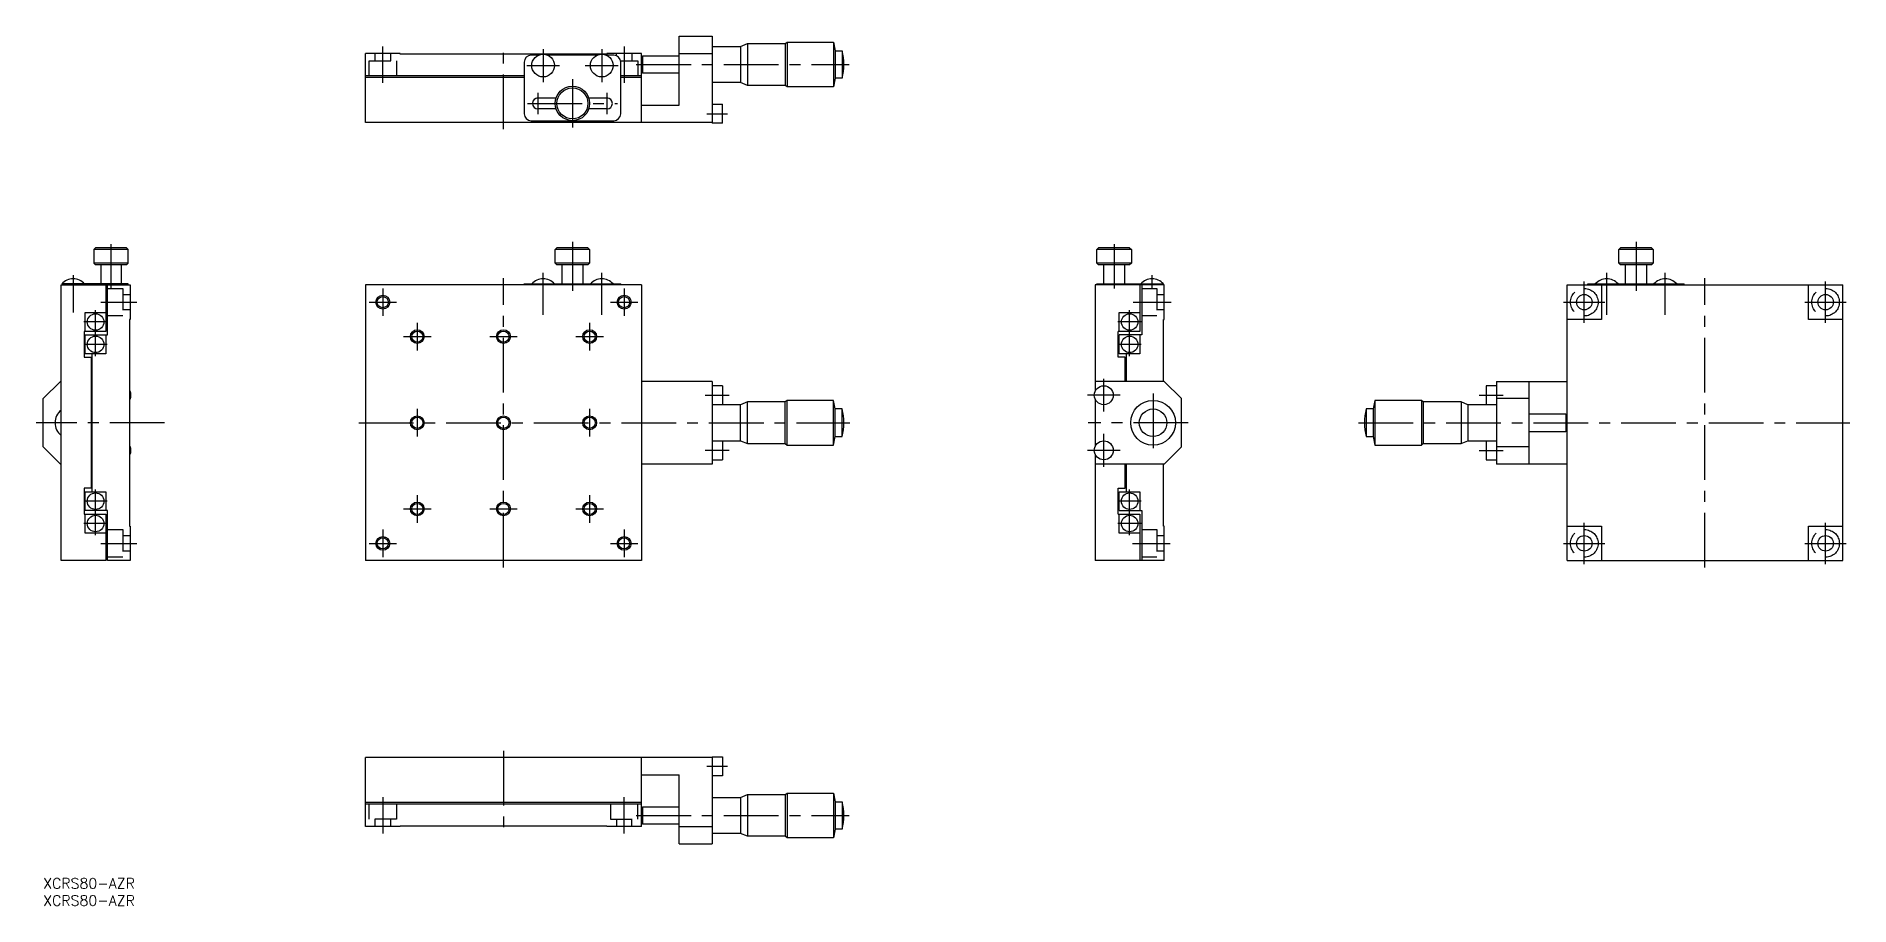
# Model space of a CAD drawing. Extents: x -2 to 524, y -8 to 244.
import ezdxf

# ---------------------------------------------------------------- set-up
doc = ezdxf.new("R2010")
doc.units = 0
doc.header["$LTSCALE"] = 0.5
doc.linetypes.add('CENTER', pattern=[50.8, 31.75, -6.35, 6.35, -6.35])
doc.linetypes.add('DASHED', pattern=[19.05, 12.7, -6.35])
for name, color, linetype in [('MSM_CENTER', 1, 'CENTER'), ('MSM_CONTINUOUS', 7, 'CONTINUOUS'), ('MSM_DASHED', 4, 'DASHED'), ('MSM_NARROW', 5, 'CONTINUOUS'), ('MSM_PART_NUMBER', 7, 'CONTINUOUS')]:
    doc.layers.add(name, color=color, linetype=linetype)
doc.styles.get("Standard").update_dxf_attribs({"font": 'txt.shx', "height": 3, "bigfont": 'bigfont.shx'})

# ---------------------------------------------------------------- blocks, each defined once
blk = doc.blocks.new('*U2')
at = {"layer": 'MSM_PART_NUMBER'}
blk.add_text('XCRS80-AZR', height=3, dxfattribs=at).set_placement((0, -3))
blk = doc.blocks.new('*U3')
at = {"layer": 'MSM_PART_NUMBER'}
blk.add_text('XCRS80-AZR', height=3, dxfattribs=at).set_placement((0, -8))

msp = doc.modelspace()

# ---------------------------------------------------------------- linework, layer by layer
at = {"layer": 'MSM_CENTER'}
for p, q in [((98.52, 230.85), (98.52, 241.35)), ((133.52, 217.35), (133.52, 241.15)), ((145.02, 240.63), (145.02, 231.07)), ((162.02, 240.63), (162.02, 231.07)), ((168.52, 241.35), (168.52, 230.85)), ((140.25, 235.85), (149.8, 235.85)), ((153.52, 231.85), (153.52, 217.85)), ((157.25, 235.85), (166.8, 235.85)), ((172.05, 236.15), (233.75, 236.15)), ((143.52, 227.93), (143.52, 221.77)), ((163.52, 227.93), (163.52, 221.77)), ((140.45, 224.85), (166.6, 224.85)), ((192.55, 221.85), (198.5, 221.85)), ((153.52, 184.7), (153.52, 170.45)), ((462.03, 184.7), (462.03, 170.45)), ((19.7, 171.18), (19.7, 183.97)), ((310.65, 183.97), (310.65, 171.18)), ((8.7, 174.97), (8.7, 164.22)), ((133.52, 90.17), (133.52, 174.17)), ((145.02, 163.49), (145.02, 175.7)), ((162.02, 163.49), (162.02, 175.7)), ((321.65, 171.17), (321.65, 174.97)), ((453.53, 163.49), (453.53, 175.7)), ((470.53, 163.49), (470.53, 175.7)), ((482.03, 90.17), (482.03, 174.17)), ((98.52, 171.17), (98.52, 163.17)), ((168.52, 171.17), (168.52, 163.17)), ((447.03, 161.17), (447.03, 173.17)), ((517.03, 161.17), (517.03, 173.17)), ((15.2, 151.53), (15.2, 164.82)), ((16.7, 167.17), (27.2, 167.17)), ((94.52, 167.17), (102.52, 167.17)), ((164.52, 167.17), (172.52, 167.17)), ((315.15, 151.53), (315.15, 164.82)), ((316.15, 167.17), (327.15, 167.17)), ((441.03, 167.17), (453.03, 167.17)), ((511.03, 167.17), (523.03, 167.17)), ((18.59, 161.42), (11.81, 161.42)), ((108.52, 161.17), (108.52, 153.17)), ((158.52, 161.17), (158.52, 153.17)), ((318.54, 161.42), (311.76, 161.42)), ((18.59, 154.92), (11.81, 154.92)), ((104.52, 157.17), (112.52, 157.17)), ((129.52, 157.17), (137.52, 157.17)), ((154.52, 157.17), (162.52, 157.17)), ((318.54, 154.92), (311.76, 154.92)), ((307.65, 135.42), (307.65, 144.92)), ((192.02, 140.17), (199.02, 140.17)), ((312.4, 140.17), (302.9, 140.17)), ((321.95, 140.67), (321.95, 123.67)), ((416.53, 140.17), (423.53, 140.17)), ((35.2, 132.17), (-2, 132.17)), ((91.52, 132.17), (234.03, 132.17)), ((108.52, 136.17), (108.52, 128.17)), ((158.52, 136.17), (158.52, 128.17)), ((332.15, 132.17), (303.15, 132.17)), ((381.52, 132.17), (524.03, 132.17)), ((307.65, 119.42), (307.65, 128.92)), ((199.02, 124.17), (192.02, 124.17)), ((312.4, 124.17), (302.9, 124.17)), ((416.53, 124.17), (423.53, 124.17)), ((15.2, 99.53), (15.2, 112.82)), ((108.52, 111.17), (108.52, 103.17)), ((158.52, 111.17), (158.52, 103.17)), ((315.15, 99.53), (315.15, 112.82)), ((18.59, 109.42), (11.81, 109.42)), ((104.52, 107.17), (112.52, 107.17)), ((129.52, 107.17), (137.52, 107.17)), ((154.52, 107.17), (162.52, 107.17)), ((318.54, 109.42), (311.76, 109.42)), ((18.59, 102.92), (11.81, 102.92)), ((98.52, 101.17), (98.52, 93.17)), ((168.52, 101.17), (168.52, 93.17)), ((318.54, 102.92), (311.76, 102.92)), ((447.03, 91.17), (447.03, 103.17)), ((517.03, 91.17), (517.03, 103.17)), ((16.7, 97.17), (27.2, 97.17)), ((94.52, 97.17), (102.52, 97.17)), ((164.52, 97.17), (172.52, 97.17)), ((315.95, 97.17), (326.95, 97.17)), ((441.03, 97.17), (453.03, 97.17)), ((511.03, 97.17), (523.03, 97.17)), ((133.52, 37), (133.52, 13.2)), ((192.55, 32.5), (198.5, 32.5)), ((98.52, 23.5), (98.52, 13)), ((168.52, 13), (168.52, 23.5)), ((172.05, 18.2), (233.75, 18.2))]:
    msp.add_line(p, q, dxfattribs=at)
at = {"layer": 'MSM_CONTINUOUS'}
for p, q in [((184.52, 224.35), (184.52, 244.35)), ((184.52, 244.35), (194.02, 244.35)), ((194.02, 244.35), (194.02, 219.1)), ((202.27, 241.4), (204.27, 242.2)), ((204.27, 242.2), (215.27, 242.2)), ((204.27, 242.2), (204.27, 230.1)), ((215.27, 242.2), (215.77, 242.65)), ((215.27, 242.2), (215.27, 230.1)), ((215.77, 242.65), (229.27, 242.65)), ((215.77, 242.65), (215.77, 229.65)), ((229.27, 242.65), (229.77, 240.15)), ((229.27, 242.65), (229.27, 229.65)), ((103.52, 239.35), (93.52, 239.35)), ((93.52, 219.35), (93.52, 239.35)), ((103.52, 239.15), (103.52, 239.35)), ((163.52, 239.15), (103.52, 239.15)), ((139.52, 236.85), (139.52, 221.85)), ((143.65, 238.85), (141.52, 238.85)), ((160.65, 238.85), (146.4, 238.85)), ((165.52, 238.85), (163.4, 238.85)), ((163.52, 239.35), (163.52, 239.15)), ((173.52, 239.35), (163.52, 239.35)), ((167.52, 221.85), (167.52, 236.85)), ((173.52, 219.35), (173.52, 239.35)), ((173.89, 238.65), (184.52, 238.65)), ((173.89, 238.65), (173.89, 233.65)), ((184.52, 239.35), (194.02, 239.35)), ((194.02, 241.4), (202.27, 241.4)), ((202.27, 241.4), (202.27, 230.9)), ((229.77, 240.15), (231.77, 240.15)), ((229.77, 240.15), (229.77, 232.15)), ((231.77, 240.15), (231.77, 232.15)), ((139.52, 232.85), (93.52, 232.85)), ((139.52, 232.35), (93.52, 232.35)), ((173.52, 232.85), (167.52, 232.85)), ((173.52, 232.35), (167.52, 232.35)), ((184.52, 233.65), (173.89, 233.65)), ((229.77, 232.15), (229.27, 229.65)), ((231.77, 232.15), (229.77, 232.15)), ((143.52, 226.45), (148.79, 226.45)), ((158.26, 226.45), (163.52, 226.45)), ((202.27, 230.9), (194.02, 230.9)), ((204.27, 230.1), (202.27, 230.9)), ((215.27, 230.1), (204.27, 230.1)), ((215.77, 229.65), (215.27, 230.1)), ((229.27, 229.65), (215.77, 229.65)), ((148.79, 223.25), (143.52, 223.25)), ((163.52, 223.25), (158.26, 223.25)), ((173.52, 224.35), (184.52, 224.35)), ((194.02, 224.6), (197.02, 224.6)), ((197.02, 219.1), (197.02, 224.6)), ((194.02, 219.35), (93.52, 219.35)), ((141.52, 219.85), (165.52, 219.85)), ((197.02, 219.1), (194.02, 219.1)), ((15.2, 182.97), (14.7, 182.47)), ((14.7, 182.47), (14.7, 178.47)), ((24.7, 182.47), (14.7, 182.47)), ((24.2, 182.97), (15.2, 182.97)), ((24.7, 182.47), (24.2, 182.97)), ((24.7, 178.47), (24.7, 182.47)), ((148.52, 182.47), (149.02, 182.97)), ((148.52, 178.47), (148.52, 182.47)), ((158.52, 182.47), (148.52, 182.47)), ((158.02, 182.97), (149.02, 182.97)), ((158.02, 182.97), (158.52, 182.47)), ((158.52, 182.47), (158.52, 178.47)), ((305.65, 182.47), (306.15, 182.97)), ((305.65, 178.47), (305.65, 182.47)), ((315.65, 182.47), (305.65, 182.47)), ((315.15, 182.97), (306.15, 182.97)), ((315.15, 182.97), (315.65, 182.47)), ((315.65, 182.47), (315.65, 178.47)), ((457.03, 182.47), (457.53, 182.97)), ((457.03, 178.47), (457.03, 182.47)), ((467.03, 182.47), (457.03, 182.47)), ((466.53, 182.97), (457.53, 182.97)), ((466.53, 182.97), (467.03, 182.47)), ((467.03, 182.47), (467.03, 178.47)), ((14.7, 178.47), (15.2, 177.97)), ((24.7, 178.47), (14.7, 178.47)), ((24.2, 177.97), (15.2, 177.97)), ((16.7, 177.97), (16.7, 172.47)), ((22.7, 172.47), (22.7, 177.97)), ((24.2, 177.97), (24.7, 178.47)), ((149.02, 177.97), (148.52, 178.47)), ((158.52, 178.47), (148.52, 178.47)), ((158.02, 177.97), (149.02, 177.97)), ((150.52, 172.47), (150.52, 177.97)), ((156.52, 177.97), (156.52, 172.47)), ((158.52, 178.47), (158.02, 177.97)), ((306.15, 177.97), (305.65, 178.47)), ((315.65, 178.47), (305.65, 178.47)), ((315.15, 177.97), (306.15, 177.97)), ((307.65, 172.17), (307.65, 177.97)), ((313.65, 177.97), (313.65, 172.47)), ((315.65, 178.47), (315.15, 177.97)), ((457.53, 177.97), (457.03, 178.47)), ((467.03, 178.47), (457.03, 178.47)), ((466.53, 177.97), (457.53, 177.97)), ((459.03, 172.47), (459.03, 177.97)), ((465.03, 177.97), (465.03, 172.47)), ((467.03, 178.47), (466.53, 177.97)), ((5.2, 172.17), (25.2, 172.17)), ((5.2, 92.17), (5.2, 172.17)), ((24.7, 172.47), (5.4, 172.47)), ((5.7, 172.17), (5.7, 172.47)), ((18.2, 172.17), (18.2, 158.67)), ((18.7, 157.67), (18.7, 172.17)), ((24.7, 172.17), (24.7, 172.47)), ((25.2, 172.17), (25.2, 162.17)), ((173.52, 172.17), (93.52, 172.17)), ((93.52, 172.17), (93.52, 92.17)), ((139.52, 172.17), (139.52, 172.47)), ((139.52, 172.47), (167.52, 172.47)), ((167.52, 172.17), (167.52, 172.47)), ((173.52, 172.17), (173.52, 92.17)), ((325.15, 172.17), (305.15, 172.17)), ((305.15, 172.17), (305.15, 141.32)), ((305.65, 172.17), (305.65, 172.47)), ((305.65, 172.47), (324.95, 172.47)), ((318.15, 172.17), (318.15, 158.67)), ((318.65, 172.17), (318.65, 157.67)), ((322.65, 172.17), (322.65, 172.47)), ((324.65, 172.17), (324.65, 172.47)), ((325.15, 162.17), (325.15, 172.17)), ((442.03, 92.17), (442.03, 172.17)), ((442.03, 172.17), (522.03, 172.17)), ((448.03, 172.17), (448.03, 172.47)), ((448.03, 172.47), (476.03, 172.47)), ((450.03, 172.17), (450.03, 172.47)), ((452.03, 172.17), (452.03, 162.17)), ((474.03, 172.17), (474.03, 172.47)), ((476.03, 172.17), (476.03, 172.47)), ((512.03, 162.17), (512.03, 172.17)), ((522.03, 92.17), (522.03, 172.17)), ((12.2, 164.17), (18.2, 164.17)), ((12.2, 158.67), (12.2, 164.17)), ((312.15, 164.17), (318.15, 164.17)), ((312.15, 158.67), (312.15, 164.17)), ((18.2, 158.67), (11.9, 158.67)), ((11.9, 158.67), (11.9, 151.17)), ((25.2, 162.17), (25, 162.17)), ((25, 162.17), (25, 102.17)), ((318.15, 158.67), (311.85, 158.67)), ((311.85, 151.17), (311.85, 158.67)), ((324.95, 144.17), (324.95, 162.17)), ((324.95, 162.17), (325.15, 162.17)), ((452.03, 162.17), (442.03, 162.17)), ((522.03, 162.17), (512.03, 162.17)), ((12.2, 152.17), (12.2, 157.67)), ((12.2, 157.67), (18.7, 157.67)), ((18.2, 157.67), (18.2, 152.17)), ((318.65, 157.67), (312.15, 157.67)), ((312.15, 152.17), (312.15, 157.67)), ((318.15, 157.67), (318.15, 152.17)), ((11.9, 151.17), (13.9, 151.17)), ((18.2, 152.17), (12.2, 152.17)), ((13.9, 151.17), (13.9, 113.17)), ((14.2, 112.17), (14.2, 152.17)), ((313.85, 151.17), (311.85, 151.17)), ((318.15, 152.17), (312.15, 152.17)), ((313.85, 144.17), (313.85, 151.17)), ((314.15, 152.17), (314.15, 144.17)), ((0, 139.17), (5, 144.17)), ((13.9, 144.17), (14.2, 144.17)), ((194.02, 144.17), (173.52, 144.17)), ((194.02, 144.17), (194.02, 120.17)), ((197.02, 142.92), (194.02, 142.92)), ((197.02, 142.92), (197.02, 137.42)), ((325.15, 144.17), (305.15, 144.17)), ((330.15, 139.17), (325.15, 144.17)), ((418.53, 142.92), (418.53, 137.42)), ((421.53, 142.92), (418.53, 142.92)), ((421.53, 144.17), (442.03, 144.17)), ((421.53, 144.17), (421.53, 120.17)), ((431.03, 120.17), (431.03, 144.17)), ((0, 125.17), (0, 139.17)), ((202.27, 137.42), (194.02, 137.42)), ((204.27, 138.22), (202.27, 137.42)), ((202.27, 126.92), (202.27, 137.42)), ((215.27, 138.22), (204.27, 138.22)), ((204.27, 126.12), (204.27, 138.22)), ((215.77, 138.67), (215.27, 138.22)), ((215.27, 126.12), (215.27, 138.22)), ((229.27, 138.67), (215.77, 138.67)), ((215.77, 125.67), (215.77, 138.67)), ((229.77, 136.17), (229.27, 138.67)), ((229.27, 125.67), (229.27, 138.67)), ((305.15, 139.03), (305.15, 125.32)), ((330.15, 125.17), (330.15, 139.17)), ((386.28, 138.67), (385.78, 136.17)), ((399.78, 138.67), (386.28, 138.67)), ((386.28, 138.67), (386.28, 125.67)), ((400.28, 138.22), (399.78, 138.67)), ((399.78, 138.67), (399.78, 125.67)), ((411.28, 138.22), (400.28, 138.22)), ((400.28, 138.22), (400.28, 126.12)), ((413.28, 137.42), (411.28, 138.22)), ((411.28, 138.22), (411.28, 126.12)), ((421.53, 137.42), (413.28, 137.42)), ((413.28, 137.42), (413.28, 126.92)), ((431.03, 139.17), (421.53, 139.17)), ((231.77, 136.17), (229.77, 136.17)), ((229.77, 128.17), (229.77, 136.17)), ((231.77, 128.17), (231.77, 136.17)), ((385.78, 136.17), (383.78, 136.17)), ((383.78, 136.17), (383.78, 128.17)), ((385.78, 136.17), (385.78, 128.17)), ((441.66, 134.67), (431.03, 134.67)), ((441.66, 134.67), (441.66, 129.67)), ((194.02, 126.92), (202.27, 126.92)), ((197.02, 126.92), (197.02, 121.42)), ((202.27, 126.92), (204.27, 126.12)), ((229.27, 125.67), (229.77, 128.17)), ((229.77, 128.17), (231.77, 128.17)), ((383.78, 128.17), (385.78, 128.17)), ((385.78, 128.17), (386.28, 125.67)), ((411.28, 126.12), (413.28, 126.92)), ((413.28, 126.92), (421.53, 126.92)), ((418.53, 126.92), (418.53, 121.42)), ((431.03, 129.67), (441.66, 129.67)), ((5, 120.17), (0, 125.17)), ((194.02, 121.42), (197.02, 121.42)), ((204.27, 126.12), (215.27, 126.12)), ((215.27, 126.12), (215.77, 125.67)), ((215.77, 125.67), (229.27, 125.67)), ((305.15, 123.03), (305.15, 92.17)), ((325.15, 120.17), (330.15, 125.17)), ((386.28, 125.67), (399.78, 125.67)), ((399.78, 125.67), (400.28, 126.12)), ((400.28, 126.12), (411.28, 126.12)), ((418.53, 121.42), (421.53, 121.42)), ((431.03, 125.17), (421.53, 125.17)), ((13.9, 120.17), (14.2, 120.17)), ((194.02, 120.17), (173.52, 120.17)), ((325.15, 120.17), (305.15, 120.17)), ((313.85, 113.17), (313.85, 120.17)), ((314.15, 120.17), (314.15, 112.17)), ((324.95, 102.17), (324.95, 120.17)), ((442.03, 120.17), (421.53, 120.17)), ((13.9, 113.17), (11.9, 113.17)), ((11.9, 113.17), (11.9, 105.67)), ((12.2, 106.67), (12.2, 112.17)), ((12.2, 112.17), (18.2, 112.17)), ((18.2, 112.17), (18.2, 106.67)), ((311.85, 113.17), (313.85, 113.17)), ((311.85, 105.67), (311.85, 113.17)), ((312.15, 106.67), (312.15, 112.17)), ((312.15, 112.17), (318.15, 112.17)), ((318.15, 112.17), (318.15, 106.67)), ((11.9, 105.67), (18.2, 105.67)), ((18.7, 106.67), (12.2, 106.67)), ((12.2, 100.17), (12.2, 105.67)), ((18.2, 105.67), (18.2, 92.17)), ((18.7, 92.17), (18.7, 106.67)), ((311.85, 105.67), (318.15, 105.67)), ((312.15, 106.67), (318.65, 106.67)), ((312.15, 100.17), (312.15, 105.67)), ((318.15, 105.67), (318.15, 92.17)), ((318.65, 106.67), (318.65, 92.17)), ((18.2, 100.17), (12.2, 100.17)), ((25, 102.17), (25.2, 102.17)), ((25.2, 102.17), (25.2, 92.17)), ((318.15, 100.17), (312.15, 100.17)), ((325.15, 102.17), (324.95, 102.17)), ((325.15, 92.17), (325.15, 102.17)), ((442.03, 102.17), (452.03, 102.17)), ((452.03, 102.17), (452.03, 92.17)), ((512.03, 102.17), (522.03, 102.17)), ((512.03, 92.17), (512.03, 102.17)), ((18.2, 92.17), (5.2, 92.17)), ((25.2, 92.17), (18.7, 92.17)), ((173.52, 92.17), (93.52, 92.17)), ((325.15, 92.17), (305.15, 92.17)), ((442.03, 92.17), (522.03, 92.17)), ((194.02, 35), (93.52, 35)), ((93.52, 15), (93.52, 35)), ((173.52, 15), (173.52, 35)), ((194.02, 35.25), (197.02, 35.25)), ((194.02, 35.25), (194.02, 10)), ((197.02, 35.25), (197.02, 29.75)), ((173.52, 30), (184.52, 30)), ((184.52, 10), (184.52, 30)), ((197.02, 29.75), (194.02, 29.75)), ((173.52, 22), (93.52, 22)), ((173.52, 21.5), (93.52, 21.5)), ((194.02, 23.45), (202.27, 23.45)), ((202.27, 23.45), (204.27, 24.25)), ((202.27, 23.45), (202.27, 12.95)), ((204.27, 24.25), (215.27, 24.25)), ((204.27, 24.25), (204.27, 12.15)), ((215.27, 24.25), (215.77, 24.7)), ((215.27, 24.25), (215.27, 12.15)), ((215.77, 24.7), (229.27, 24.7)), ((215.77, 24.7), (215.77, 11.7)), ((229.27, 24.7), (229.77, 22.2)), ((229.27, 24.7), (229.27, 11.7)), ((229.77, 22.2), (231.77, 22.2)), ((229.77, 22.2), (229.77, 14.2)), ((231.77, 22.2), (231.77, 14.2)), ((173.89, 20.7), (184.52, 20.7)), ((173.89, 20.7), (173.89, 15.7)), ((103.52, 15), (93.52, 15)), ((103.52, 15), (103.52, 15.2)), ((103.52, 15.2), (163.52, 15.2)), ((163.52, 15.2), (163.52, 15)), ((173.52, 15), (163.52, 15)), ((184.52, 15.7), (173.89, 15.7)), ((184.52, 15), (194.02, 15)), ((202.27, 12.95), (194.02, 12.95)), ((204.27, 12.15), (202.27, 12.95)), ((215.27, 12.15), (204.27, 12.15)), ((215.77, 11.7), (215.27, 12.15)), ((229.27, 11.7), (215.77, 11.7)), ((229.77, 14.2), (229.27, 11.7)), ((231.77, 14.2), (229.77, 14.2)), ((184.52, 10), (194.02, 10))]:
    msp.add_line(p, q, dxfattribs=at)
for centre, radius in [((145.02, 235.85), 3.3), ((162.02, 235.85), 3.3), ((153.52, 224.85), 5), ((153.52, 224.85), 4.5), ((98.52, 167.17), 1.62), ((168.52, 167.17), 1.62), ((447.03, 167.17), 2.25), ((517.03, 167.17), 2.25), ((15.2, 161.42), 2.4), ((315.15, 161.42), 2.4), ((108.52, 157.17), 1.62), ((133.52, 157.17), 1.62), ((158.52, 157.17), 1.62), ((15.2, 154.92), 2.4), ((315.15, 154.92), 2.4), ((307.65, 140.17), 2.75), ((321.95, 132.17), 6.5), ((108.52, 132.17), 1.62), ((133.52, 132.17), 1.62), ((158.52, 132.17), 1.62), ((321.95, 132.17), 4), ((307.65, 124.17), 2.75), ((15.2, 109.42), 2.4), ((315.15, 109.42), 2.4), ((15.2, 102.92), 2.4), ((108.52, 107.17), 1.62), ((133.52, 107.17), 1.62), ((158.52, 107.17), 1.62), ((315.15, 102.92), 2.4), ((98.52, 97.17), 1.62), ((168.52, 97.17), 1.62), ((447.03, 97.17), 2.25), ((517.03, 97.17), 2.25)]:
    msp.add_circle(centre, radius, dxfattribs=at)
for centre, radius, start, end in [((141.52, 236.85), 2, 90, 180), ((165.52, 236.85), 2, 0, 90), ((182.15, 236.15), 8.63, 163.1627, 196.8373), ((216.02, 236.15), 16.25, 345.75, 14.25), ((143.52, 224.85), 1.6, 90, 270), ((163.52, 224.85), 1.6, 270, 90), ((141.52, 221.85), 2, 180, 270), ((165.52, 221.85), 2, 270, 0), ((8.7, 169.59), 4.38, 41.1121, 138.8879), ((145.02, 169.59), 4.38, 41.1121, 138.8879), ((162.02, 169.59), 4.38, 41.1121, 138.8879), ((321.65, 169.59), 4.38, 41.1121, 138.8879), ((453.53, 169.59), 4.38, 41.1121, 138.8879), ((470.53, 169.59), 4.38, 41.1121, 138.8879), ((22.7, 140.17), 2.75, 335.38, 24.62), ((8.2, 132.17), 4.75, 129.1667, 230.8333), ((216.02, 132.17), 16.25, 345.75, 14.25), ((399.53, 132.17), 16.25, 165.75, 194.25), ((433.4, 132.17), 8.63, 343.1627, 16.8373), ((22.7, 124.17), 2.75, 335.38, 24.62), ((216.02, 18.2), 16.25, 345.75, 14.25), ((182.15, 18.2), 8.63, 163.1627, 196.8373)]:
    msp.add_arc(centre, radius, start, end, dxfattribs=at)
at = {"layer": 'MSM_DASHED'}
for p, q in [((94.52, 237.25), (102.52, 237.25)), ((94.52, 232.85), (94.52, 237.25)), ((96.27, 237.25), (96.27, 239.35)), ((100.77, 239.35), (100.77, 237.25)), ((102.52, 237.25), (102.52, 232.85)), ((166.27, 238.7), (166.27, 239.35)), ((167.48, 237.25), (172.52, 237.25)), ((170.77, 239.35), (170.77, 237.25)), ((172.52, 237.25), (172.52, 232.85)), ((18.7, 171.17), (23.1, 171.17)), ((23.1, 171.17), (23.1, 163.17)), ((23.1, 169.42), (25.2, 169.42)), ((318.65, 171.17), (323.05, 171.17)), ((323.05, 171.17), (323.05, 163.17)), ((323.05, 169.42), (325.15, 169.42)), ((23.1, 163.17), (18.7, 163.17)), ((25.2, 164.92), (23.1, 164.92)), ((323.05, 163.17), (318.65, 163.17)), ((325.15, 164.92), (323.05, 164.92)), ((18.7, 101.17), (23.1, 101.17)), ((23.1, 101.17), (23.1, 93.17)), ((318.65, 101.17), (323.05, 101.17)), ((323.05, 101.17), (323.05, 93.17)), ((23.1, 99.42), (25.2, 99.42)), ((25.2, 94.92), (23.1, 94.92)), ((323.05, 99.42), (325.15, 99.42)), ((325.15, 94.92), (323.05, 94.92)), ((23.1, 93.17), (18.7, 93.17)), ((323.05, 93.17), (318.65, 93.17)), ((94.52, 17.1), (94.52, 21.5)), ((102.52, 21.5), (102.52, 17.1)), ((164.52, 21.5), (164.52, 17.1)), ((172.52, 17.1), (172.52, 21.5)), ((102.52, 17.1), (94.52, 17.1)), ((96.27, 15), (96.27, 17.1)), ((100.77, 17.1), (100.77, 15)), ((164.52, 17.1), (172.52, 17.1)), ((166.27, 17.1), (166.27, 15)), ((170.77, 15), (170.77, 17.1))]:
    msp.add_line(p, q, dxfattribs=at)
for centre in [(447.03, 167.17), (517.03, 167.17), (447.03, 97.17), (517.03, 97.17)]:
    msp.add_circle(centre, 4, dxfattribs=at)
at = {"layer": 'MSM_NARROW'}
for centre in [(98.52, 167.17), (168.52, 167.17), (108.52, 157.17), (133.52, 157.17), (158.52, 157.17), (108.52, 132.17), (133.52, 132.17), (158.52, 132.17), (108.52, 107.17), (133.52, 107.17), (158.52, 107.17), (98.52, 97.17), (168.52, 97.17)]:
    msp.add_circle(centre, 2, dxfattribs=at)

# ---------------------------------------------------------------- block references
at = {"layer": 'MSM_CONTINUOUS'}
for name in ['*U2', '*U3']:
    msp.add_blockref(name, (0, 0), dxfattribs=at)

doc.saveas('drawing.dxf')
